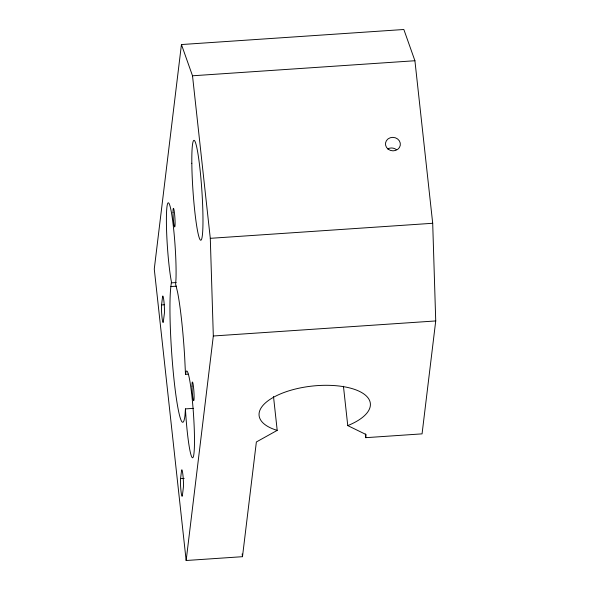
<?xml version="1.0" encoding="UTF-8"?>
<svg xmlns="http://www.w3.org/2000/svg" width="590" height="590" viewBox="0 0 590 590"><rect width="100%" height="100%" fill="white"/><g stroke="black" fill="none" stroke-linecap="round" stroke-linejoin="round"><path stroke-width="0.89" d="M193.579 408.354L185.444 408.9L184.98 415.463A71.493 6.35 86.1 0 1 174.227 381.568A71.493 6.35 86.1 0 1 170.879 286.556L171.439 281.939A43.52 3.865 86.1 0 1 166.402 218.521A43.52 3.865 86.1 0 1 171.889 215.321A43.52 3.865 86.1 0 1 175.968 279.299L175.628 284.115L177.605 292.323A71.493 6.35 86.1 0 1 184.655 356.773L185.496 374.37L188.21 374.185M161.564 304.949L161.476 306.262A9.248 0.819 86.1 0 0 161.999 317.243A9.248 0.819 86.1 0 0 163.238 322.369L164.293 314.168A9.322 0.826 86.1 0 0 163.924 301.306A9.322 0.826 86.1 0 0 162.464 297.522L161.564 304.949L164.293 304.764M181.44 44.545L154.27 269.055L186.152 560.5L242.483 556.687L256.37 441.969L277.204 430.375A55.947 23.571 -6.2 0 1 276.113 395.905A55.947 23.571 -6.2 0 1 357.275 390.41A55.947 23.571 -6.2 0 1 347.753 425.604L366.11 434.55L365.726 437.677L422.064 433.864L435.73 320.945L432.699 223.278L414.918 60.741L403.848 29.5L181.44 44.545L192.51 75.786L210.291 238.323L213.322 335.99L186.152 560.5M180.562 478.63L181.528 470.658A9.322 0.826 86.1 0 1 182.93 475.083A9.322 0.826 86.1 0 1 183.365 487.473L182.399 495.445A9.322 0.826 86.1 0 1 180.997 491.02A9.322 0.826 86.1 0 1 180.562 478.63L184.198 478.387M185.496 374.37L186.071 371.648A43.52 3.865 86.1 0 1 193.21 410.301A43.52 3.865 86.1 0 1 192.569 457.774A43.52 3.865 86.1 0 1 185.54 410.847L185.444 408.9M192.51 75.786L414.918 60.741M210.291 238.323L432.699 223.278M171.653 282.846L176.174 282.544M170.879 286.556L176.307 286.187M213.322 335.99L435.73 320.945M365.328 434.019L365.726 437.677M343.446 386.258L347.753 425.604M273.502 396.517L277.204 430.375M242.188 553.951L242.483 556.687M387.829 148.842A7.463 6.733 6.9 0 1 396.355 149.617M388.198 149.211A7.463 6.733 6.9 0 0 400.271 145.354A7.463 6.733 6.9 0 0 390.285 137.736A7.463 6.733 6.9 0 0 388.198 149.211M191.824 163.246A50.047 4.44 86.1 0 0 200.512 240.137A50.047 4.44 86.1 0 0 199.804 167.413A50.047 4.44 86.1 0 0 191.824 163.246M192.016 386.096A9.322 0.826 86.1 0 0 193.608 400.662A9.322 0.826 86.1 0 0 193.542 387.401A9.322 0.826 86.1 0 0 192.016 386.096M173.018 212.356A9.322 0.826 86.1 0 0 174.611 226.914A9.322 0.826 86.1 0 0 174.537 213.654A9.322 0.826 86.1 0 0 173.018 212.356"/></g></svg>
